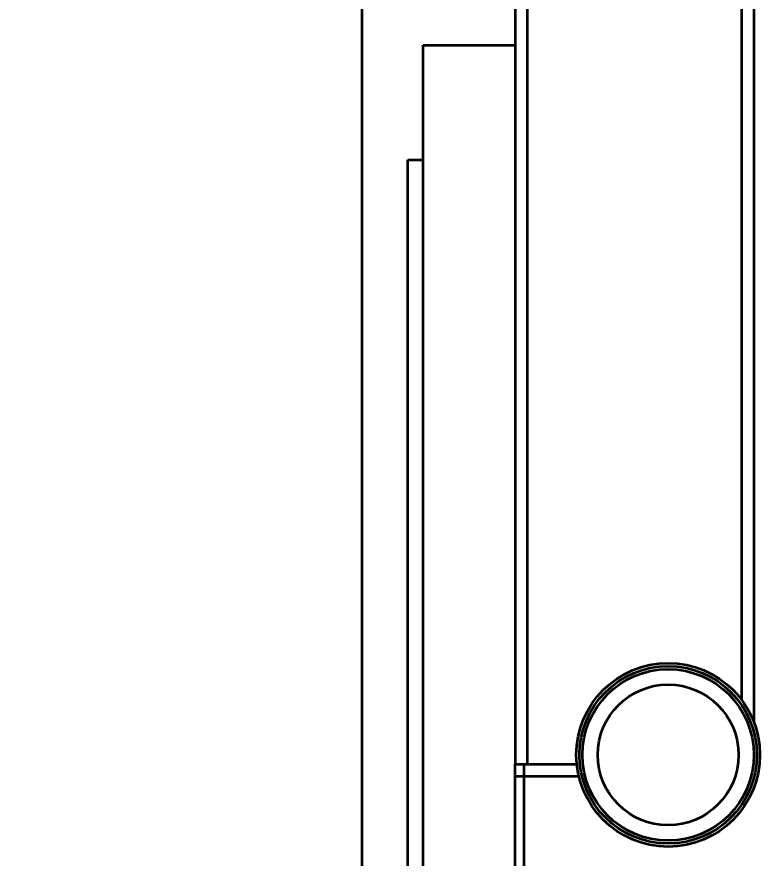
# Model space of a CAD drawing. Header units: millimetres. Extents: x 0 to 420, y 0 to 297.
# Drawn here: x 204.57 to 206.988, y 174.765 to 177.515 of the extents above; entities that cross this region are included whole.
import ezdxf

# ---------------------------------------------------------------- set-up
doc = ezdxf.new("R2010")
doc.units = ezdxf.units.MM
doc.layers.add('尺寸线层', color=150, linetype='Continuous')
doc.styles.add('SLDTEXTSTYLE2', font='TXT', dxfattribs={"width": 0.7})
doc.dimstyles.new('SLDDIMSTYLE0', dxfattribs={"dimtxt": 3.5, "dimasz": 3.302, "dimexe": 0, "dimexo": 0.0625, "dimgap": 0.875, "dimtad": 1, "dimdec": 1, "dimlfac": 100, "dimrnd": 1e-09, "dimzin": 12, "dimdsep": 46, "dimtxsty": 'SLDTEXTSTYLE2', "dimsah": 1, "dimcen": 0.09, "dimadec": 0, "dimazin": 3, "dimtfac": 1, "dimtdec": 3, "dimtofl": 0, "dimtmove": 0, "dimatfit": 3, "dimfxl": 0, "dimfrac": 2, "dimtolj": 1, "dimtzin": 12, "dimarcsym": 0})

# ---------------------------------------------------------------- blocks, each defined once
blk = doc.blocks.new('_D_6')
at = {"layer": '尺寸线层'}
for p, q in [((91.2154, 164.9172), (91.2154, 234.1922)), ((321.3154, 165.1871), (321.3154, 234.1922)), ((321.3154, 233.1922), (91.2154, 233.1922))]:
    blk.add_line(p, q, dxfattribs=at)
for points in [[(91.2154, 233.1922), (94.5174, 232.6842), (94.5174, 233.7002)], [(321.3154, 233.1922), (318.0134, 233.7002), (318.0134, 232.6842)]]:
    blk.add_solid(points, dxfattribs=at)
at = {"layer": '尺寸线层', "insert": (205.1726, 237.704), "char_height": 3.5, "attachment_point": 1, "style": 'SLDTEXTSTYLE2'}
blk.add_mtext('23010', dxfattribs=at)
blk = doc.blocks.new('_D_7')
at = {"layer": '尺寸线层'}
for p, q in [((70.597, 160.4022), (70.597, 246.1922)), ((332.8156, 175.1167), (332.8156, 246.1922)), ((332.8156, 245.1922), (70.597, 245.1922))]:
    blk.add_line(p, q, dxfattribs=at)
for points in [[(70.597, 245.1922), (73.899, 244.6842), (73.899, 245.7002)], [(332.8156, 245.1922), (329.5136, 245.7002), (329.5136, 244.6842)]]:
    blk.add_solid(points, dxfattribs=at)
at = {"layer": '尺寸线层', "insert": (202.8758, 249.704), "char_height": 3.5, "attachment_point": 1, "style": 'SLDTEXTSTYLE2'}
blk.add_mtext('26221.85', dxfattribs=at)

msp = doc.modelspace()

# ---------------------------------------------------------------- linework, layer by layer
at = {"color": 7, "linetype": 'Continuous', "lineweight": 35}
for p, q in [((206.197, 190.5822), (206.197, 175.0722)), ((206.237, 190.5822), (206.237, 175.0722)), ((206.937, 190.5822), (206.937, 175.2829)), ((206.977, 190.5822), (206.977, 175.211)), ((205.697, 177.8203), (205.697, 174.1922)), ((205.897, 174.2722), (205.897, 177.4222)), ((205.897, 177.4222), (206.197, 177.4222)), ((205.847, 174.6472), (205.847, 177.0472)), ((205.847, 177.0472), (205.897, 177.0472)), ((206.197, 175.0322), (206.197, 175.0722)), ((206.197, 175.0722), (206.237, 175.0722)), ((206.197, 175.0322), (206.197, 175.0722)), ((206.227, 175.0322), (206.227, 175.0722)), ((206.237, 175.0722), (206.3988, 175.0722)), ((206.197, 174.3122), (206.197, 175.0322)), ((206.227, 175.0322), (206.197, 175.0322)), ((206.197, 174.3122), (206.197, 175.0322)), ((206.4057, 175.0322), (206.197, 175.0322)), ((206.227, 174.3122), (206.227, 175.0322))]:
    msp.add_line(p, q, dxfattribs=at)
for radius in [0.3, 0.29, 0.28, 0.23]:
    msp.add_circle((206.6973, 175.1026), radius, dxfattribs=at)

# ---------------------------------------------------------------- dimensions: what is measured, and where the dimension line sits
at = {"layer": '尺寸线层'}
for base, p1, p2, picture, middle in [((70.597, 245.1922), (332.8156, 175.1167), (70.597, 160.4022), '_D_7', (209.0129, 245.1922)), ((91.2154, 233.1922), (321.3154, 165.1871), (91.2154, 164.9172), '_D_6', (209.0129, 233.1922))]:
    dim = msp.add_linear_dim(base=base, p1=p1, p2=p2, angle=0, dimstyle='SLDDIMSTYLE0', dxfattribs=at)
    dim.commit()
    dim.dimension.update_dxf_attribs({"geometry": picture, "text_midpoint": middle, "dimtype": 160})

doc.saveas('drawing.dxf')
